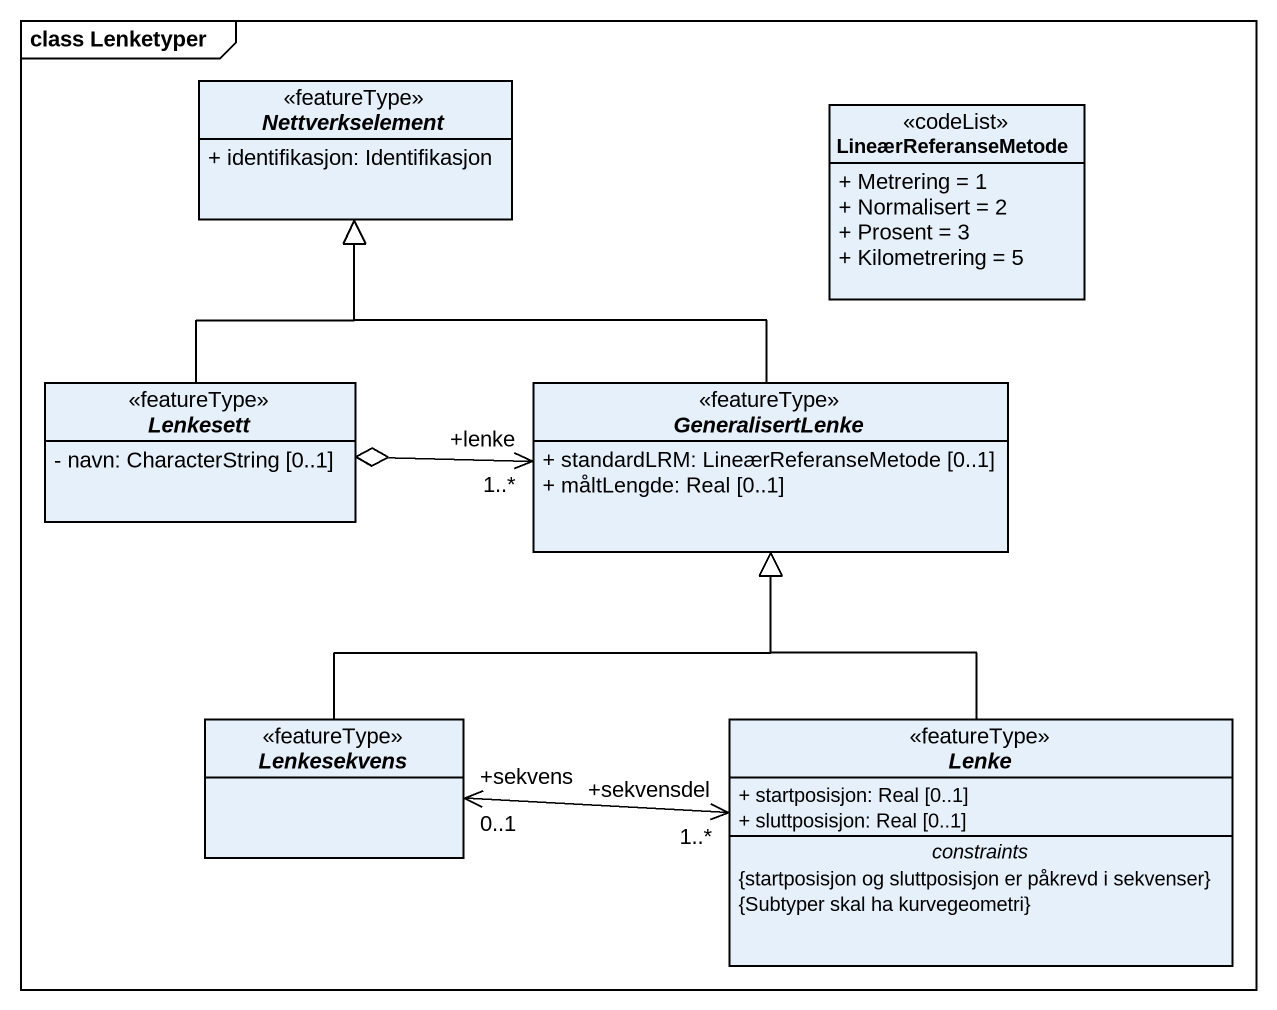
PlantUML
@startuml
mainframe class Lenketyper
hide circle
hide empty members
skinparam classAttributeIconSize 0
abstract class Nettverkselement <<featureType>> {
  + identifikasjon: Identifikasjon
}
class LineærReferanseMetode <<codeList>> {
  + Metrering = 1
  + Normalisert = 2
  + Prosent = 3
  + Kilometrering = 5
}
abstract class Lenkesett <<featureType>> {
  - navn: CharacterString [0..1]
}
abstract class GeneralisertLenke <<featureType>> {
  + standardLRM: LineærReferanseMetode [0..1]
  + måltLengde: Real [0..1]
}
abstract class Lenkesekvens <<featureType>>
abstract class Lenke <<featureType>> {
  + startposisjon: Real [0..1]
  + sluttposisjon: Real [0..1]
  -- constraints --
  {startposisjon og sluttposisjon er påkrevd i sekvenser}
  {Subtyper skal ha kurvegeometri}
}
Lenkesett -up-|> Nettverkselement
Lenkesett o-right-> "+lenke\n1..*" GeneralisertLenke
GeneralisertLenke -up-|> Nettverkselement
Lenkesekvens -up-|> GeneralisertLenke
Lenke -up-|> GeneralisertLenke
Lenke "+sekvensdel\n1..*" <-left-> "+sekvens\n0..1" Lenkesekvens
@enduml
